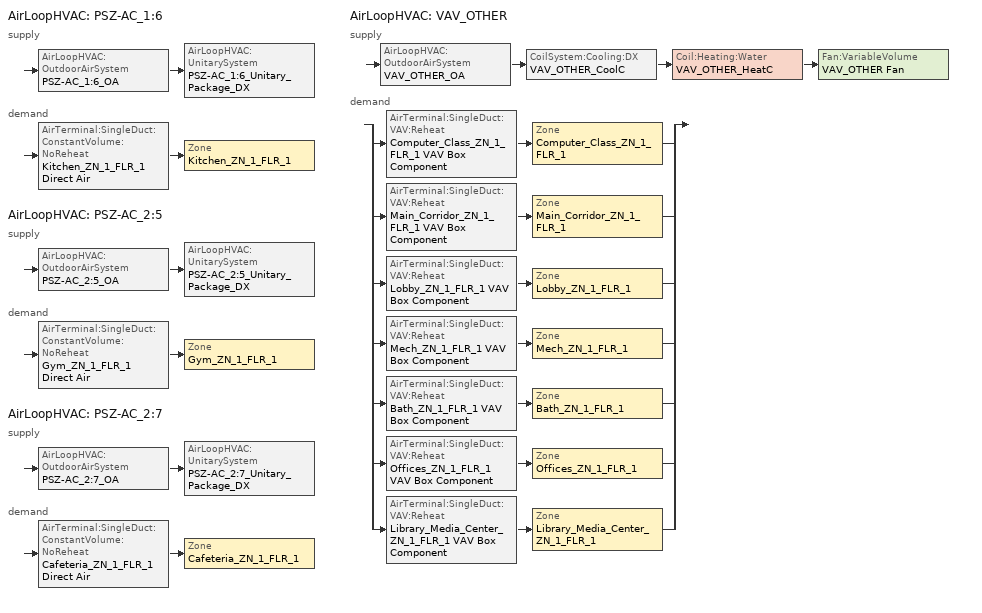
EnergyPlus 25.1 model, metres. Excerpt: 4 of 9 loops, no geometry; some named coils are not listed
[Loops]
AirLoopHVAC 'PSZ-AC_1:6'
 supply: AirLoopHVAC:OutdoorAirSystem 'PSZ-AC_1:6_OA' > AirLoopHVAC:UnitarySystem 'PSZ-AC_1:6_Unitary_Package_DX'
 demand: AirTerminal:SingleDuct:ConstantVolume:NoReheat 'Kitchen_ZN_1_FLR_1 Direct Air' > Zone 'Kitchen_ZN_1_FLR_1'
AirLoopHVAC 'PSZ-AC_2:5'
 supply: AirLoopHVAC:OutdoorAirSystem 'PSZ-AC_2:5_OA' > AirLoopHVAC:UnitarySystem 'PSZ-AC_2:5_Unitary_Package_DX'
 demand: AirTerminal:SingleDuct:ConstantVolume:NoReheat 'Gym_ZN_1_FLR_1 Direct Air' > Zone 'Gym_ZN_1_FLR_1'
AirLoopHVAC 'PSZ-AC_2:7'
 supply: AirLoopHVAC:OutdoorAirSystem 'PSZ-AC_2:7_OA' > AirLoopHVAC:UnitarySystem 'PSZ-AC_2:7_Unitary_Package_DX'
 demand: AirTerminal:SingleDuct:ConstantVolume:NoReheat 'Cafeteria_ZN_1_FLR_1 Direct Air' > Zone 'Cafeteria_ZN_1_FLR_1'
AirLoopHVAC 'VAV_OTHER'
 supply: AirLoopHVAC:OutdoorAirSystem 'VAV_OTHER_OA' > CoilSystem:Cooling:DX 'VAV_OTHER_CoolC' > Coil:Heating:Water 'VAV_OTHER_HeatC' > Fan:VariableVolume 'VAV_OTHER Fan'
 demand: split
  | AirTerminal:SingleDuct:VAV:Reheat 'Computer_Class_ZN_1_FLR_1 VAV Box Component' > Zone 'Computer_Class_ZN_1_FLR_1'
  | AirTerminal:SingleDuct:VAV:Reheat 'Main_Corridor_ZN_1_FLR_1 VAV Box Component' > Zone 'Main_Corridor_ZN_1_FLR_1'
  | AirTerminal:SingleDuct:VAV:Reheat 'Lobby_ZN_1_FLR_1 VAV Box Component' > Zone 'Lobby_ZN_1_FLR_1'
  | AirTerminal:SingleDuct:VAV:Reheat 'Mech_ZN_1_FLR_1 VAV Box Component' > Zone 'Mech_ZN_1_FLR_1'
  | AirTerminal:SingleDuct:VAV:Reheat 'Bath_ZN_1_FLR_1 VAV Box Component' > Zone 'Bath_ZN_1_FLR_1'
  | AirTerminal:SingleDuct:VAV:Reheat 'Offices_ZN_1_FLR_1 VAV Box Component' > Zone 'Offices_ZN_1_FLR_1'
  | AirTerminal:SingleDuct:VAV:Reheat 'Library_Media_Center_ZN_1_FLR_1 VAV Box Component' > Zone 'Library_Media_Center_ZN_1_FLR_1'
[AirLoopHVAC] Design supply air flow rate=Autosize
PSZ-AC_1:6; PSZ-AC_2:5; PSZ-AC_2:7; VAV_OTHER
[AirLoopHVAC:UnitarySystem] Availability schedule=ALWAYS_ON; Control type=Load; Cooling supply air flow rate=Autosize; Cooling supply air flow rate method=SupplyAirFlowRate; Dehumidification control type=None; Dx heating coil sizing ratio=1; Fan placement=BlowThrough; Heating supply air flow rate=Autosize; Heating supply air flow rate method=SupplyAirFlowRate; Latent load control=SensibleOnlyLoadControl; Maximum supply air temperature=Autosize; Minimum supply air temperature=2; No load supply air flow rate=Autosize; No load supply air flow rate control set to low speed=No; No load supply air flow rate method=SupplyAirFlowRate; Supply air fan operating mode schedule=HVACOperationSchd; Use doas dx cooling coil=No
Name | Controlling zone or thermostat location | Cooling coil | Design specification multispeed object | Heating coil | Supply fan
PSZ-AC_1:6_Unitary_Package_DX | Kitchen_ZN_1_FLR_1 | PSZ-AC_1:6_Unitary_Package_CoolCoil | PSZ-AC_1:6_Unitary_Package_DX_Perf | PSZ-AC_1:6_Unitary_Package_HeatCoil | PSZ-AC_1:6_addAQ_Unitary_Package_fan
PSZ-AC_2:5_Unitary_Package_DX | Gym_ZN_1_FLR_1 | PSZ-AC_2:5_Unitary_Package_CoolCoil | PSZ-AC_2:5_Unitary_Package_DX_Perf | PSZ-AC_2:5_Unitary_Package_HeatCoil | PSZ-AC_2:5_addAQ_Unitary_Package_fan
PSZ-AC_2:7_Unitary_Package_DX | Cafeteria_ZN_1_FLR_1 | PSZ-AC_2:7_Unitary_Package_CoolCoil | PSZ-AC_2:7_Unitary_Package_DX_Perf | PSZ-AC_2:7_Unitary_Package_HeatCoil | PSZ-AC_2:7_addAQ_Unitary_Package_fan
[AirTerminal:SingleDuct:ConstantVolume:NoReheat] Availability schedule=ALWAYS_ON; Maximum air flow rate=Autosize
Cafeteria_ZN_1_FLR_1 Direct Air; Gym_ZN_1_FLR_1 Direct Air; Kitchen_ZN_1_FLR_1 Direct Air
[AirTerminal:SingleDuct:VAV:Reheat] Availability schedule=ALWAYS_ON; Convergence tolerance=0.001; Damper heating action=ReverseWithLimits; Maximum air flow rate=Autosize; Maximum flow fraction during reheat=0.5; Maximum hot water or steam flow rate=Autosize; Maximum reheat air temperature=40; Minimum hot water or steam flow rate=0
Name | Constant minimum air flow fraction | Reheat coil | Zone minimum air flow input method | Minimum air flow fraction schedule
Bath_ZN_1_FLR_1 VAV Box Component | 0.01 | Bath_ZN_1_FLR_1 VAV Box Reheat Coil | Constant
Computer_Class_ZN_1_FLR_1 VAV Box Component | 1 | Computer_Class_ZN_1_FLR_1 VAV Box Reheat Coil | Constant
Library_Media_Center_ZN_1_FLR_1 VAV Box Component | 0.557 | Library_Media_Center_ZN_1_FLR_1 VAV Box Reheat Coil | Constant
Lobby_ZN_1_FLR_1 VAV Box Component | 0.267 | Lobby_ZN_1_FLR_1 VAV Box Reheat Coil | Constant
Main_Corridor_ZN_1_FLR_1 VAV Box Component | 0.347 | Main_Corridor_ZN_1_FLR_1 VAV Box Reheat Coil | Constant
Mech_ZN_1_FLR_1 VAV Box Component | 0.01 | Mech_ZN_1_FLR_1 VAV Box Reheat Coil | Constant
Offices_ZN_1_FLR_1 VAV Box Component |  | Offices_ZN_1_FLR_1 VAV Box Reheat Coil | Scheduled | Offices_ZN_1_FLR_1_MDP_Sch
[AvailabilityManager:NightCycle] Applicability schedule=Always_On; Control type=CycleOnAny; Cycling run time=1800; Cycling run time control type=FixedRunTime; Fan schedule=HVACOperationSchd; Thermostat tolerance=1
PSZ-AC_1:6 Availability Manager; PSZ-AC_2:5 Availability Manager; PSZ-AC_2:7 Availability Manager; VAV_OTHER Availability Manager; VAV_POD_1 Availability Manager; VAV_POD_2 Availability Manager; VAV_POD_3 Availability Manager
[Coil:Cooling:DX:MultiSpeed] 2017 speed 1 rated evaporator fan power per volume flow rate=0; 2017 speed 2 rated evaporator fan power per volume flow rate=0; 2023 speed 1 rated evaporator fan power per volume flow rate=934.4; 2023 speed 2 rated evaporator fan power per volume flow rate=934.4; Apply latent degradation to speeds greater than 1=No; Apply part load fraction to speeds greater than 1=No; Availability schedule=ALWAYS_ON; Basin heater setpoint temperature=2; Condenser type=AirCooled; Fuel type=Electricity; Maximum outdoor dry bulb temperature for crankcase heater operation=10; Number of speeds=2; Speed 1 energy input ratio function of flow fraction curve=PSZ-AC_Unitary_PackagecoolEIRFFF; Speed 1 energy input ratio function of temperature curve=PSZ-AC_Unitary_PackagecoolEIRFT; Speed 1 evaporative condenser effectiveness=0.9; Speed 1 part load fraction correlation curve=PSZ-AC_Unitary_PackagecoolPLR; Speed 1 rated waste heat fraction of power input=0.2; Speed 1 total cooling capacity function of flow fraction curve=PSZ-AC_Unitary_PackagecoolFFF; Speed 1 total cooling capacity function of temperature curve=PSZ-AC_Unitary_PackagecoolCapFT; Speed 2 energy input ratio function of flow fraction curve=PSZ-AC_Unitary_PackagecoolEIRFFF; Speed 2 energy input ratio function of temperature curve=PSZ-AC_Unitary_PackagecoolEIRFT; Speed 2 evaporative condenser effectiveness=0.9; Speed 2 part load fraction correlation curve=PSZ-AC_Unitary_PackagecoolPLR; Speed 2 rated waste heat fraction of power input=0.2; Speed 2 total cooling capacity function of flow fraction curve=PSZ-AC_Unitary_PackagecoolFFF; Speed 2 total cooling capacity function of temperature curve=PSZ-AC_Unitary_PackagecoolCapFT
Name | Speed 1 gross rated cooling cop | Speed 1 gross rated sensible heat ratio | Speed 1 gross rated total cooling capacity | Speed 1 rated air flow rate | Speed 2 gross rated cooling cop | Speed 2 gross rated sensible heat ratio | Speed 2 gross rated total cooling capacity | Speed 2 rated air flow rate
PSZ-AC_1:6_Unitary_Package_CoolCoil | 3.79883 | 0.75566 | 13114.9 | 0.932833 | 3.79883 | 0.75566 | 26229.79 | 1.39925
PSZ-AC_2:5_Unitary_Package_CoolCoil | 4.11713 | 0.74158 | 9209.365 | 0.626627 | 4.11713 | 0.74158 | 18418.73 | 0.93994
PSZ-AC_2:7_Unitary_Package_CoolCoil | 3.79883 | 0.69148 | 17384.63 | 0.99206 | 3.79883 | 0.69148 | 34769.26 | 1.48809
[Coil:Cooling:DX:TwoSpeed]
VAV_OTHER_CoolC DXCoil: Availability schedule=ALWAYS_ON; Energy input ratio function of flow fraction curve=VAV_OTHER_CoolCLennoxStandard10Ton_TGA120S2B_EIRFFF; Energy input ratio function of temperature curve=VAV_OTHER_CoolCLennoxStandard10Ton_TGA120S2B_EIRFT; High speed gross rated cooling cop=3.39929; High speed gross rated total cooling capacity=Autosize; High speed rated air flow rate=Autosize; High speed rated sensible heat ratio=Autosize; Low speed energy input ratio function of temperature curve=VAV_OTHER_CoolCLennoxStandard10Ton_TGA120S2B_EIRFT; Low speed gross rated cooling cop=3.39929; Low speed gross rated sensible heat ratio=Autosize; Low speed gross rated total cooling capacity=Autosize; Low speed rated air flow rate=Autosize; Low speed total cooling capacity function of temperature curve=VAV_OTHER_CoolCLennoxStandard10Ton_TGA120S2B_CapFT; Part load fraction correlation curve=VAV_OTHER_CoolCLennoxStandard10Ton_TGA120S2B_PLR; Total cooling capacity function of flow fraction curve=VAV_OTHER_CoolCLennoxStandard10Ton_TGA120S2B_CapFF; Total cooling capacity function of temperature curve=VAV_OTHER_CoolCLennoxStandard10Ton_TGA120S2B_CapFT
[Coil:Heating:Fuel] Availability schedule=ALWAYS_ON; Fuel type=NaturalGas; Nominal capacity=Autosize
Name | Burner efficiency
PSZ-AC_1:6_Unitary_Package_HeatCoil; PSZ-AC_2:5_Unitary_Package_HeatCoil | 0.81
PSZ-AC_2:7_Unitary_Package_HeatCoil | 0.8
[Coil:Heating:Water]
VAV_OTHER_HeatC: Availability schedule=ALWAYS_ON; Maximum water flow rate=Autosize; Performance input method=UFactorTimesAreaAndDesignWaterFlowRate; Rated capacity=Autosize; Rated inlet air temperature=12.8; Rated inlet water temperature=82.2; Rated outlet air temperature=40; Rated outlet water temperature=71.1; U factor times area value=Autosize
[CoilSystem:Cooling:DX]
VAV_OTHER_CoolC: Availability schedule=ALWAYS_ON; Cooling coil=VAV_OTHER_CoolC DXCoil
[Controller:MechanicalVentilation]
VAV_OTHER_DCV: Availability schedule=MinOA_MotorizedDamper_Sched; Demand controlled ventilation=Yes; System outdoor air method=Standard62.1VentilationRateProcedureWithLimit; Zone or zonelist name 1=Computer_Class_ZN_1_FLR_1; Design specification outdoor air object name 1=CM DSOA Computer_Class_ZN_1_FLR_1; Design specification zone air distribution object name 1=CM DSZAD Computer_Class_ZN_1_FLR_1; Zone or zonelist name 2=Main_Corridor_ZN_1_FLR_1; Design specification outdoor air object name 2=CM DSOA Main_Corridor_ZN_1_FLR_1; Design specification zone air distribution object name 2=CM DSZAD Main_Corridor_ZN_1_FLR_1; Zone or zonelist name 3=Lobby_ZN_1_FLR_1; Design specification outdoor air object name 3=CM DSOA Lobby_ZN_1_FLR_1; Design specification zone air distribution object name 3=CM DSZAD Lobby_ZN_1_FLR_1; Zone or zonelist name 4=Mech_ZN_1_FLR_1; Design specification outdoor air object name 4=CM DSOA Mech_ZN_1_FLR_1; Design specification zone air distribution object name 4=CM DSZAD Mech_ZN_1_FLR_1; Zone or zonelist name 5=Bath_ZN_1_FLR_1; Design specification outdoor air object name 5=CM DSOA Bath_ZN_1_FLR_1; Design specification zone air distribution object name 5=CM DSZAD Bath_ZN_1_FLR_1; Zone or zonelist name 6=Offices_ZN_1_FLR_1; Design specification outdoor air object name 6=CM DSOA Offices_ZN_1_FLR_1; Design specification zone air distribution object name 6=CM DSZAD Offices_ZN_1_FLR_1; Zone or zonelist name 7=Library_Media_Center_ZN_1_FLR_1; Design specification outdoor air object name 7=CM DSOA Library_Media_Center_ZN_1_FLR_1; Design specification zone air distribution object name 7=CM DSZAD Library_Media_Center_ZN_1_FLR_1
[Controller:OutdoorAir] Economizer control action type=ModulateFlow; Economizer control type=DifferentialDryBulb; Lockout type=LockoutWithHeating; Maximum outdoor air flow rate=Autosize; Minimum limit type=FixedMinimum
Name | Minimum outdoor air flow rate | Minimum outdoor air schedule | Maximum fraction of outdoor air schedule | Mechanical ventilation controller
PSZ-AC_1:6_OA_Controller | Autosize | Kitchen_Exhaust_SCH
PSZ-AC_2:5_OA_Controller; PSZ-AC_2:7_OA_Controller | Autosize | MinOA_MotorizedDamper_Sched
VAV_OTHER_OA_Controller | 0 | MinOA_MotorizedDamper_Sched | VAV_OTHER Max OA Fraction | VAV_OTHER_DCV
[Controller:WaterCoil]
VAV_OTHER_HeatC_Controller: Action=Normal; Actuator variable=Flow; Control variable=Temperature; Controller convergence tolerance=0.0001; Maximum actuated flow=Autosize; Minimum actuated flow=0
[DesignSpecification:OutdoorAir]
Name | Outdoor air flow per person | Outdoor air method | Outdoor air flow per zone floor area | Outdoor air flow per zone
CM DSOA Bath_ZN_1_FLR_1 | 1e-08 | Sum
CM DSOA Computer_Class_ZN_1_FLR_1 | 1e-08 | Sum | 0.00187948
CM DSOA Library_Media_Center_ZN_1_FLR_1 | 1e-08 | Sum | 0.000863546
CM DSOA Lobby_ZN_1_FLR_1; CM DSOA Main_Corridor_ZN_1_FLR_1 | 1e-08 | Sum | 0.000304781
CM DSOA Mech_ZN_1_FLR_1 | 1e-08 | Sum | 0
CM DSOA Offices_ZN_1_FLR_1 | 1e-08 | Sum | 0.000431773
SZ DSOA Bath_ZN_1_FLR_1 |  | Flow/Zone
SZ DSOA Cafeteria_ZN_1_FLR_1 |  | Flow/Area | 0.0047241
SZ DSOA Computer_Class_ZN_1_FLR_1 |  | Flow/Area | 0.00187948
SZ DSOA Gym_ZN_1_FLR_1 |  | Flow/Area | 0.00152399
SZ DSOA Kitchen_ZN_1_FLR_1 |  | Maximum | 0.00117818 | 0.197746
SZ DSOA Library_Media_Center_ZN_1_FLR_1 |  | Flow/Area | 0.000863546
SZ DSOA Lobby_ZN_1_FLR_1; SZ DSOA Main_Corridor_ZN_1_FLR_1 |  | Flow/Area | 0.000304781
SZ DSOA Mech_ZN_1_FLR_1 |  | Flow/Area | 0
SZ DSOA Offices_ZN_1_FLR_1 |  | Flow/Area | 0.000431773
[DesignSpecification:ZoneAirDistribution] Zone air distribution effectiveness in cooling mode=1; Zone air distribution effectiveness in heating mode=1
Name | Minimum zone ventilation efficiency
CM DSZAD Bath_ZN_1_FLR_1; CM DSZAD Computer_Class_ZN_1_FLR_1; CM DSZAD Library_Media_Center_ZN_1_FLR_1; CM DSZAD Lobby_ZN_1_FLR_1; CM DSZAD Main_Corridor_ZN_1_FLR_1; CM DSZAD Mech_ZN_1_FLR_1; CM DSZAD Offices_ZN_1_FLR_1
VAV_Zone_AirDistribution | 0.6
[ElectricLoadCenter:Transformer]
Transformer 1: Availability schedule=Always_On; Conductor material=Aluminum; Consider transformer loss for utility cost=Yes; Fraction of eddy current losses=0.1; Full load temperature rise=150; Meter name 1=Wired_LTG_Electricity; Meter name 2=InteriorEquipment:Electricity; Nameplate efficiency=0.987; Per unit load for nameplate efficiency=0.35; Performance input method=NominalEfficiency; Phase=3; Rated capacity=112500; Reference temperature for nameplate efficiency=75; Transformer usage=PowerInFromGrid
[EnergyManagementSystem:Actuator]
Name | Actuated component control type | Actuated component type | Actuated component unique
Bath_ZN_1_FLR_1_LAr | Electricity Rate | Lights | Bath_ZN_1_FLR_1_lights
BoilerCurve | Curve Result | Curve | HEATSYS1 BOILER EFFICIENCY CURVE
CLGSETP_SCH_Actuator | Schedule Value | Schedule:Compact | CLGSETP_SCH_Yes_Optimum
CLGSETP_SCH_w_SB_Actuator | Schedule Value | Schedule:Compact | CLGSETP_SCH_Yes_Optimum_w_SB
Cafeteria_ZN_1_FLR_1_LAr | Electricity Rate | Lights | Cafeteria_ZN_1_FLR_1_lights
Gym_ZN_1_FLR_1_LAr | Electricity Rate | Lights | Gym_ZN_1_FLR_1_lights
HTGSETP_SCH_Actuator | Schedule Value | Schedule:Compact | HTGSETP_SCH_Yes_Optimum
HTGSETP_SCH_w_SB_Actuator | Schedule Value | Schedule:Compact | HTGSETP_SCH_Yes_Optimum_w_SB
Kitchen_ZN_1_FLR_1_LAr | Electricity Rate | Lights | Kitchen_ZN_1_FLR_1_lights
LMC_ZN_1_FLR_1_LAr | Electricity Rate | Lights | Library_Media_Center_ZN_1_FLR_1_lights
Lobby_ZN_1_FLR_1_LAr | Electricity Rate | Lights | Lobby_ZN_1_FLR_1_lights
Main_Corridor_ZN_1_FLR_1_LAr | Electricity Rate | Lights | Main_Corridor_ZN_1_FLR_1_lights
Mech_ZN_1_FLR_1_LAr | Electricity Rate | Lights | Mech_ZN_1_FLR_1_lights
Offices_ZN_1_FLR_1_LAr | Electricity Rate | Lights | Offices_ZN_1_FLR_1_lights
cCL1_Pod_1_ZN_1_FLR_1_LAr | Electricity Rate | Lights | Corner_Class_1_Pod_1_ZN_1_FLR_1_lights
cCL1_Pod_2_ZN_1_FLR_1_LAr | Electricity Rate | Lights | Corner_Class_1_Pod_2_ZN_1_FLR_1_lights
cCL1_Pod_3_ZN_1_FLR_1_LAr | Electricity Rate | Lights | Corner_Class_1_Pod_3_ZN_1_FLR_1_lights
cCL2_Pod_1_ZN_1_FLR_1_LAr | Electricity Rate | Lights | Corner_Class_2_Pod_1_ZN_1_FLR_1_lights
cCL2_Pod_2_ZN_1_FLR_1_LAr | Electricity Rate | Lights | Corner_Class_2_Pod_2_ZN_1_FLR_1_lights
cCL2_Pod_3_ZN_1_FLR_1_LAr | Electricity Rate | Lights | Corner_Class_2_Pod_3_ZN_1_FLR_1_lights
cPCLZN_1_FLR_1_LAr | Electricity Rate | Lights | Computer_Class_ZN_1_FLR_1_lights
cPOD1_ZN_1_FLR_1_LAr | Electricity Rate | Lights | Corridor_Pod_1_ZN_1_FLR_1_lights
cPOD2_ZN_1_FLR_1_LAr | Electricity Rate | Lights | Corridor_Pod_2_ZN_1_FLR_1_lights
cPOD3_ZN_1_FLR_1_LAr | Electricity Rate | Lights | Corridor_Pod_3_ZN_1_FLR_1_lights
mCl1_Pod_1_ZN_1_FLR_1_LAr | Electricity Rate | Lights | Mult_Class_1_Pod_1_ZN_1_FLR_1_lights
mCl1_Pod_2_ZN_1_FLR_1_LAr | Electricity Rate | Lights | Mult_Class_1_Pod_2_ZN_1_FLR_1_lights
mCl1_Pod_3_ZN_1_FLR_1_LAr | Electricity Rate | Lights | Mult_Class_1_Pod_3_ZN_1_FLR_1_lights
mCl2_Pod_1_ZN_1_FLR_1_LAr | Electricity Rate | Lights | Mult_Class_2_Pod_1_ZN_1_FLR_1_lights
mCl2_Pod_2_ZN_1_FLR_1_LAr | Electricity Rate | Lights | Mult_Class_2_Pod_2_ZN_1_FLR_1_lights
mCl2_Pod_3_ZN_1_FLR_1_LAr | Electricity Rate | Lights | Mult_Class_2_Pod_3_ZN_1_FLR_1_lights
[EnergyManagementSystem:GlobalVariable]
EnergyManagementSystem:GlobalVariable 1: Wired_LTG
EnergyManagementSystem:GlobalVariable 2: BoilerType; CapRated; EtRated; PLRx; Ecx; SkinLossRate
[EnergyManagementSystem:InternalVariable] Internal data type=Zone Floor Area
Name | Internal data index key
Bath_ZN_1_FLR_1_Area | Bath_ZN_1_FLR_1
Cafeteria_ZN_1_FLR_1_Area | Cafeteria_ZN_1_FLR_1
Gym_ZN_1_FLR_1_Area | Gym_ZN_1_FLR_1
Kitchen_ZN_1_FLR_1_Area | Kitchen_ZN_1_FLR_1
LMC_ZN_1_FLR_1_Area | Library_Media_Center_ZN_1_FLR_1
Lobby_ZN_1_FLR_1_Area | Lobby_ZN_1_FLR_1
Main_Corridor_ZN_1_FLR_1_Area | Main_Corridor_ZN_1_FLR_1
Mech_ZN_1_FLR_1_Area | Mech_ZN_1_FLR_1
Offices_ZN_1_FLR_1_Area | Offices_ZN_1_FLR_1
cPCLZN_1_FLR_1_Area | Computer_Class_ZN_1_FLR_1
[EnergyManagementSystem:OutputVariable]
Wired_LTG: Ems variable=Wired_LTG; Type of data in variable=Summed; Update frequency=ZoneTimestep
[EnergyManagementSystem:Sensor]
Name | Output variable or output meter index key | Output variable or output meter
Bath_ZN_1_FLR_1_LSr | Bath_ZN_1_FLR_1 | Zone Lights Electricity Rate
Cafeteria_ZN_1_FLR_1_LSr | Cafeteria_ZN_1_FLR_1 | Zone Lights Electricity Rate
Cafeteria_ZN_1_FLR_1_OSr | Cafeteria_ZN_1_FLR_1 | People Occupant Count
Gym_ZN_1_FLR_1_LSr | Gym_ZN_1_FLR_1 | Zone Lights Electricity Rate
Gym_ZN_1_FLR_1_OSr | Gym_ZN_1_FLR_1 | People Occupant Count
Kitchen_ZN_1_FLR_1_LSr | Kitchen_ZN_1_FLR_1 | Zone Lights Electricity Rate
Kitchen_ZN_1_FLR_1_OSr | Kitchen_ZN_1_FLR_1 | People Occupant Count
LMC_ZN_1_FLR_1_LSr | Library_Media_Center_ZN_1_FLR_1 | Zone Lights Electricity Rate
LMC_ZN_1_FLR_1_OSr | Library_Media_Center_ZN_1_FLR_1 | People Occupant Count
Lobby_ZN_1_FLR_1_LSr | Lobby_ZN_1_FLR_1 | Zone Lights Electricity Rate
Main_Corridor_ZN_1_FLR_1_LSr | Main_Corridor_ZN_1_FLR_1 | Zone Lights Electricity Rate
Mech_ZN_1_FLR_1_LSr | Mech_ZN_1_FLR_1 | Zone Lights Electricity Rate
Offices_ZN_1_FLR_1_LSr | Offices_ZN_1_FLR_1 | Zone Lights Electricity Rate
Offices_ZN_1_FLR_1_OSr | Offices_ZN_1_FLR_1 | People Occupant Count
VAV_OTHER_OA | VAV_OTHER | Air System Outdoor Air Mass Flow Rate
VAV_OTHER_OA_VRP | VAV_OTHER | Air System Outdoor Air Mechanical Ventilation Requested Mass Flow Rate
VAV_OTHER_SUPPLY_FLOW | VAV_OTHER_OA-VAV_OTHER_CoolCNode | System Node Standard Density Volume Flow Rate
cPCLZN_1_FLR_1_LSr | Computer_Class_ZN_1_FLR_1 | Zone Lights Electricity Rate
cPCLZN_1_FLR_1_OSr | Computer_Class_ZN_1_FLR_1 | People Occupant Count
[Fan:SystemModel] Availability schedule=HVACOperationSchd; Design electric power consumption=Autosize; Design maximum air flow rate=Autosize; Design power sizing method=TotalEfficiencyAndPressure; Design pressure rise=622.5; Electric power minimum flow rate fraction=1; End use subcategory=General; Motor in air stream fraction=1; Night ventilation mode pressure rise=622.5; Speed control method=Discrete
Name | Fan total efficiency | Motor efficiency | Number of speeds | Speed electric power fraction 1 | Speed flow fraction 1 | Speed electric power fraction 2 | Speed flow fraction 2
PSZ-AC_1:6_addAQ_Unitary_Package_fan | 0.56225 | 0.865 | 2 | 0.4 | 0.66 | 1 | 1
PSZ-AC_2:5_addAQ_Unitary_Package_fan | 0.56225 | 0.865 | 1 | 1 | 1
PSZ-AC_2:7_addAQ_Unitary_Package_fan | 0.58175 | 0.895 | 2 | 0.4 | 0.66 | 1 | 1
[Fan:VariableVolume]
VAV_OTHER Fan: Availability schedule=HVACOperationSchd; End use subcategory=General; Fan power coefficient 1=0.0408; Fan power coefficient 2=0.088; Fan power coefficient 3=-0.0729; Fan power coefficient 4=0.9437; Fan power coefficient 5=0; Fan power minimum flow fraction=0.25; Fan power minimum flow rate input method=Fraction; Fan total efficiency=0.6006; Maximum flow rate=Autosize; Motor efficiency=0.924; Motor in airstream fraction=1; Pressure rise=1389.42
[Fan:ZoneExhaust] End use subcategory=General
Name | Availability schedule | Balanced exhaust fraction schedule | Fan total efficiency | Maximum flow rate | Pressure rise
Bath_ZN_1_FLR_1 Exhaust Fan | Hours_of_operation | Bath_ZN_1_FLR_1 Exhaust Fan Balanced Exhaust Fraction Schedule | 0.385 | 0.283168 | 125
Cafeteria_ZN_1_FLR_1 Dummy Exhaust Fan | Kitchen_Exhaust_SCH |  | 1 | 1.38186 | 0
Gym_ZN_1_FLR_1 Dummy Exhaust Fan | Kitchen_Exhaust_SCH |  | 1 | 0.544065 | 0
Kitchen_ZN_1_FLR_1 Exhaust Fan | Kitchen_Exhaust_SCH | Kitchen Exhaust Fan Balanced Exhaust Fraction Schedule | 0.385 | 2.12376 | 125
Library_Media_Center_ZN_1_FLR_1 Dummy Exhaust Fan | Hours_of_operation |  | 1 | 0.283168 | 0
[Refrigeration:Case] Zone=Kitchen_ZN_1_FLR_1; Anti sweat heater control type=None; Availability schedule=ALWAYS_ON; Case anti sweat heater power per unit length=0; Case height=0; Case length=3.66; Case lighting schedule=walkin_occ_lght_sch; Defrost energy correction curve type=None; Fraction of lighting energy to case=1; Humidity at zero anti sweat heater energy=0; Latent case credit curve type=CaseTemperatureMethod; Minimum anti sweat heater power per unit length=0; Rated ambient relative humidity=55; Rated ambient temperature=23.88; Rated total cooling capacity per unit length=734; Standard case lighting power per unit length=33
Name | Case credit fraction schedule | Case defrost drip down schedule | Case defrost power per unit length | Case defrost schedule | Case defrost type | Case operating temperature | Fraction of anti sweat heater energy to case | Latent case credit curve | Operating case fan power per unit length | Rated latent heat ratio | Rated runtime fraction | Refrigerated case restocking schedule | Standard case fan power per unit length | Under case hvac return air fraction
Kitchen_ZN_1_FLR_1_Case:1_WALKINFREEZER | Kitchen_ZN_1_FLR_1_Case:1_WALKINFREEZER_CaseCreditReduxSched | Kitchen_ZN_1_FLR_1_Case:1_WALKINFREEZER_CaseDripDown2aDaySched | 547 | Kitchen_ZN_1_FLR_1_Case:1_WALKINFREEZER_CaseDefrost2aDaySched | Electric | -23 | 0 | Kitchen_ZN_1_FLR_1_Case:1_WALKINFREEZERSingleShelfHorizontal_LatentEnergyMult | 19.5143 | 0.1 | 0.4 | Kitchen_ZN_1_FLR_1_Case:1_WALKINFREEZER_WalkInStockingSched | 19.5143 | 0
Kitchen_ZN_1_FLR_1_Case:2_SELFCONTAINEDDISPLAYCASE |  |  | 0 |  | None | 2 | 0.2 | Kitchen_ZN_1_FLR_1_Case:2_SELFCONTAINEDDISPLAYCASEMultiShelfVertical_LatentEnergyMult | 15.7143 | 0.08 | 0.85 | Kitchen_ZN_1_FLR_1_Case:2_SELFCONTAINEDDISPLAYCASE_CaseStockingSched | 15.7143 | 0.05
[Refrigeration:CaseAndWalkInList]
Name | Case or walkin name 1
RACK1CaseList | Kitchen_ZN_1_FLR_1_Case:1_WALKINFREEZER
RACK2CaseList | Kitchen_ZN_1_FLR_1_Case:2_SELFCONTAINEDDISPLAYCASE
[SetpointManager:MixedAir] Control variable=Temperature
Name | Setpoint node or nodelist
PSZ-AC_1:6_OAMixed Air Temp Manager | PSZ-AC_1:6_OA-PSZ-AC_1:6_Unitary_PackageNode
PSZ-AC_2:5_OAMixed Air Temp Manager | PSZ-AC_2:5_OA-PSZ-AC_2:5_Unitary_PackageNode
PSZ-AC_2:7_OAMixed Air Temp Manager | PSZ-AC_2:7_OA-PSZ-AC_2:7_Unitary_PackageNode
VAV_OTHER_CoolC SAT Manager | VAV_OTHER_CoolC-VAV_OTHER_HeatCNode
VAV_OTHER_HeatC SAT Manager | VAV_OTHER_HeatC-VAV_OTHER FanNode
VAV_OTHER_OAMixed Air Temp Manager | VAV_OTHER_OA-VAV_OTHER_CoolCNode
[SetpointManager:OutdoorAirReset]
VAV_Other SAT setpoint: Control variable=Temperature; Outdoor high temperature=21.1; Outdoor low temperature=10; Setpoint at outdoor high temperature=12.8; Setpoint at outdoor low temperature=15.6; Setpoint node or nodelist=VAV_Other Supply Equipment Outlet Node
[SetpointManager:SingleZone:Cooling] Control variable=Temperature; Maximum supply air temperature=99; Minimum supply air temperature=10
Name | Control zone | Setpoint node or nodelist
SupAirTemp MngrCafeteria_ZN_1_FLR_1 - Clg | Cafeteria_ZN_1_FLR_1 | PSZ-AC_2:7 Supply Equipment Outlet Node
SupAirTemp MngrGym_ZN_1_FLR_1 - Clg | Gym_ZN_1_FLR_1 | PSZ-AC_2:5 Supply Equipment Outlet Node
SupAirTemp MngrKitchen_ZN_1_FLR_1 - Clg | Kitchen_ZN_1_FLR_1 | PSZ-AC_1:6 Supply Equipment Outlet Node
[SetpointManager:SingleZone:Heating] Control variable=Temperature; Maximum supply air temperature=50; Minimum supply air temperature=10
Name | Control zone | Setpoint node or nodelist
SupAirTemp MngrCafeteria_ZN_1_FLR_1 - Htg | Cafeteria_ZN_1_FLR_1 | PSZ-AC_2:7_Unitary_PackageCoolCoil air inlet
SupAirTemp MngrGym_ZN_1_FLR_1 - Htg | Gym_ZN_1_FLR_1 | PSZ-AC_2:5_Unitary_PackageCoolCoil air inlet
SupAirTemp MngrKitchen_ZN_1_FLR_1 - Htg | Kitchen_ZN_1_FLR_1 | PSZ-AC_1:6_Unitary_PackageCoolCoil air inlet
[Sizing:System] 100 outdoor air in cooling=No; 100 outdoor air in heating=No; Central cooling design supply air humidity ratio=0.007; Central cooling design supply air temperature=12.8; Central heating design supply air humidity ratio=0.008; Cooling supply air flow rate=0; Cooling supply air flow rate method=DesignDay; Heating supply air flow rate=0; Heating supply air flow rate method=DesignDay; Precool design humidity ratio=0.008; Precool design temperature=12.8; Preheat design humidity ratio=0.008; Preheat design temperature=7; System outdoor air method=ZoneSum; Type of load to size on=Sensible; Type of zone sum to use=Coincident
Name | Central heating design supply air temperature | Central heating maximum system air flow ratio | Design outdoor air flow rate | Central cooling capacity control method | Cooling design capacity | Cooling design capacity method | Heating design capacity | Heating design capacity method | Zone maximum outdoor air fraction
VAV_OTHER | 12.8 | 0.3 | 1.4106
PSZ-AC_2:5; PSZ-AC_1:6; PSZ-AC_2:7 | 40 | 1 | Autosize | OnOff | Autosize | CoolingDesignCapacity | Autosize | HeatingDesignCapacity | 1
[Sizing:Zone] Account for dedicated outdoor air system=No; Cooling design air flow rate=0; Cooling minimum air flow fraction=0; Dedicated outdoor air high setpoint temperature for design=Autosize; Dedicated outdoor air low setpoint temperature for design=Autosize; Dedicated outdoor air system control strategy=NeutralSupplyAir; Heating design air flow method=DesignDay; Heating design air flow rate=0; Zone cooling design supply air humidity ratio=0.007; Zone cooling design supply air temperature=12.8; Zone cooling design supply air temperature input method=SupplyAirTemperature; Zone heating design supply air humidity ratio=0.008; Zone heating design supply air temperature=40; Zone heating design supply air temperature input method=SupplyAirTemperature
Name | Cooling design air flow method | Cooling minimum air flow | Design specification outdoor air object | Design specification zone air distribution object
Computer_Class_ZN_1_FLR_1 | DesignDay | 0 | SZ DSOA Computer_Class_ZN_1_FLR_1 | VAV_Zone_AirDistribution
Main_Corridor_ZN_1_FLR_1 | DesignDay | 0 | SZ DSOA Main_Corridor_ZN_1_FLR_1 | VAV_Zone_AirDistribution
Lobby_ZN_1_FLR_1 | DesignDay | 0 | SZ DSOA Lobby_ZN_1_FLR_1 | VAV_Zone_AirDistribution
Mech_ZN_1_FLR_1 | DesignDay | 0 | SZ DSOA Mech_ZN_1_FLR_1 | VAV_Zone_AirDistribution
Bath_ZN_1_FLR_1 | DesignDayWithLimit | 0 | SZ DSOA Bath_ZN_1_FLR_1 | VAV_Zone_AirDistribution
Offices_ZN_1_FLR_1 | DesignDay | 0 | SZ DSOA Offices_ZN_1_FLR_1 | VAV_Zone_AirDistribution
Gym_ZN_1_FLR_1 | DesignDay | 0 | SZ DSOA Gym_ZN_1_FLR_1
Kitchen_ZN_1_FLR_1 | DesignDayWithLimit | 0.197746 | SZ DSOA Kitchen_ZN_1_FLR_1
Cafeteria_ZN_1_FLR_1 | DesignDay | 0 | SZ DSOA Cafeteria_ZN_1_FLR_1
Library_Media_Center_ZN_1_FLR_1 | DesignDay | 0 | SZ DSOA Library_Media_Center_ZN_1_FLR_1 | VAV_Zone_AirDistribution
[ThermostatSetpoint:DualSetpoint]
Name | Cooling setpoint temperature schedule | Heating setpoint temperature schedule
Bath_ZN_1_FLR_1 DualSPSched; Mech_ZN_1_FLR_1 DualSPSched | CLGSETP_SCH_setup | HTGSETP_SCH_Setback
Cafeteria_ZN_1_FLR_1 DualSPSched; Gym_ZN_1_FLR_1 DualSPSched; Kitchen_ZN_1_FLR_1 DualSPSched | CLGSETP_SCH_NO_OPTIMUM | HTGSETP_SCH_NO_OPTIMUM
Computer_Class_ZN_1_FLR_1 DualSPSched; Library_Media_Center_ZN_1_FLR_1 DualSPSched; Lobby_ZN_1_FLR_1 DualSPSched; Main_Corridor_ZN_1_FLR_1 DualSPSched | CLGSETP_SCH_YES_OPTIMUM | HTGSETP_SCH_YES_OPTIMUM
Offices_ZN_1_FLR_1 DualSPSched | CLGSETP_SCH_YES_OPTIMUM_w_SB | HTGSETP_SCH_YES_OPTIMUM_w_SB
[UnitarySystemPerformance:Multispeed] Heating speed supply air flow ratio 1=1; Cooling speed supply air flow ratio 2=1; Heating speed supply air flow ratio 2=1; Number of speeds for cooling=2; Number of speeds for heating=2; Single mode operation=No
Name | Cooling speed supply air flow ratio 1 | No load supply air flow rate ratio
PSZ-AC_1:6_Unitary_Package_DX_Perf; PSZ-AC_2:7_Unitary_Package_DX_Perf | 0.66 | 0.66
PSZ-AC_2:5_Unitary_Package_DX_Perf | 1 | 1
[WaterHeater:Mixed]
SHW Booster Water Heater: Ambient temperature indicator=Zone; Ambient temperature zone=KITCHEN_ZN_1_FLR_1; Cold water supply temperature schedule=Booster Water Inlet Temp Schedule; Deadband temperature difference=2; Heater control type=Cycle; Heater fuel type=Electricity; Heater maximum capacity=6000; Heater minimum capacity=0; Heater thermal efficiency=1; Maximum temperature limit=82.2222; Off cycle loss coefficient to ambient temperature=1.05316; Off cycle parasitic fuel type=Electricity; Off cycle parasitic heat fraction to tank=0; On cycle loss coefficient to ambient temperature=1.05316; Peak use flow rate=6.30902e-05; Setpoint temperature schedule=Booster Water Setpoint Temp Schedule; Tank volume=0.0227125; Use flow rate fraction schedule=BLDG_SWH_SCH
[ZoneControl:Thermostat] Control type schedule=Dual Zone Control Type Sched
Name | Zone or zonelist | Control 1
Bath_ZN_1_FLR_1 Thermostat | Bath_ZN_1_FLR_1 | Bath_ZN_1_FLR_1 DualSPSched
Cafeteria_ZN_1_FLR_1 Thermostat | Cafeteria_ZN_1_FLR_1 | Cafeteria_ZN_1_FLR_1 DualSPSched
Computer_Class_ZN_1_FLR_1 Thermostat | Computer_Class_ZN_1_FLR_1 | Computer_Class_ZN_1_FLR_1 DualSPSched
Gym_ZN_1_FLR_1 Thermostat | Gym_ZN_1_FLR_1 | Gym_ZN_1_FLR_1 DualSPSched
Kitchen_ZN_1_FLR_1 Thermostat | Kitchen_ZN_1_FLR_1 | Kitchen_ZN_1_FLR_1 DualSPSched
Library_Media_Center_ZN_1_FLR_1 Thermostat | Library_Media_Center_ZN_1_FLR_1 | Library_Media_Center_ZN_1_FLR_1 DualSPSched
Lobby_ZN_1_FLR_1 Thermostat | Lobby_ZN_1_FLR_1 | Lobby_ZN_1_FLR_1 DualSPSched
Main_Corridor_ZN_1_FLR_1 Thermostat | Main_Corridor_ZN_1_FLR_1 | Main_Corridor_ZN_1_FLR_1 DualSPSched
Mech_ZN_1_FLR_1 Thermostat | Mech_ZN_1_FLR_1 | Mech_ZN_1_FLR_1 DualSPSched
Offices_ZN_1_FLR_1 Thermostat | Offices_ZN_1_FLR_1 | Offices_ZN_1_FLR_1 DualSPSched
[Zone equipment]
Bath_ZN_1_FLR_1: Bath_ZN_1_FLR_1 Exhaust Fan, Bath_ZN_1_FLR_1 VAV Box Component
Cafeteria_ZN_1_FLR_1: Cafeteria_ZN_1_FLR_1 Dummy Exhaust Fan, Cafeteria_ZN_1_FLR_1 Direct Air
Computer_Class_ZN_1_FLR_1: Computer_Class_ZN_1_FLR_1 VAV Box Component
Gym_ZN_1_FLR_1: Gym_ZN_1_FLR_1 Dummy Exhaust Fan, Gym_ZN_1_FLR_1 Direct Air
Kitchen_ZN_1_FLR_1: Kitchen_ZN_1_FLR_1 Exhaust Fan, Kitchen_ZN_1_FLR_1 Direct Air
Library_Media_Center_ZN_1_FLR_1: Library_Media_Center_ZN_1_FLR_1 Dummy Exhaust Fan, Library_Media_Center_ZN_1_FLR_1 VAV Box Component
Lobby_ZN_1_FLR_1: Lobby_ZN_1_FLR_1 VAV Box Component
Main_Corridor_ZN_1_FLR_1: Main_Corridor_ZN_1_FLR_1 VAV Box Component
Mech_ZN_1_FLR_1: Mech_ZN_1_FLR_1 VAV Box Component
Offices_ZN_1_FLR_1: Offices_ZN_1_FLR_1 VAV Box Component
[Curve:Biquadratic]
Name | Maximum value of x | Maximum value of y | Minimum value of x | Minimum value of y | Coefficient1 constant | Coefficient2 x | Coefficient3 x 2 | Coefficient4 y | Coefficient5 y 2 | Coefficient6 x y
PSZ-AC_Unitary_PackagecoolCapFT | 23.88889 | 46.11111 | 12.77778 | 21.11111 | 0.766956 | 0.0107756 | -4.14703e-05 | 0.00134961 | -0.000261144 | 0.000457488
PSZ-AC_Unitary_PackagecoolEIRFT | 23.88889 | 46.11111 | 12.77778 | 21.11111 | 0.297145 | 0.0430933 | -0.000748766 | 0.00597727 | 0.000482112 | -0.000956448
VAV_OTHER_CoolCLennoxStandard10Ton_TGA120S2B_CapFT | 22 | 46 | 17 | 29 | 0.42415 | 0.04426 | -0.00042 | 0.00333 | -8e-05 | -0.00021
VAV_OTHER_CoolCLennoxStandard10Ton_TGA120S2B_EIRFT | 22 | 46 | 17 | 29 | 1.23649 | -0.02431 | 0.00057 | -0.01434 | 0.00063 | -0.00038
[Curve:Cubic] Maximum value of x=20; Minimum value of x=-35
Name | Coefficient1 constant | Coefficient2 x | Coefficient3 x 2 | Coefficient4 x 3
Kitchen_ZN_1_FLR_1_Case:1_WALKINFREEZERSingleShelfHorizontal_LatentEnergyMult | 0.0236 | 0.0006 | 0 | 0
Kitchen_ZN_1_FLR_1_Case:2_SELFCONTAINEDDISPLAYCASEMultiShelfVertical_LatentEnergyMult | 0.0265263 | 0.00107803 | 6.02558e-05 | 1.23732e-06
[Curve:Quadratic]
Name | Maximum value of x | Minimum value of x | Coefficient1 constant | Coefficient2 x | Coefficient3 x 2
PSZ-AC_Unitary_PackagecoolEIRFFF | 1.5 | 0.5 | 1.156 | -0.1816 | 0.0256
PSZ-AC_Unitary_PackagecoolFFF | 1.5 | 0.5 | 0.8 | 0.2 | 0
PSZ-AC_Unitary_PackagecoolPLR | 1 | 0 | 0.75 | 0.25 | 0
VAV_OTHER_CoolCLennoxStandard10Ton_TGA120S2B_CapFF | 1.13877 | 0.75918 | 0.77136 | 0.34053 | -0.11088
VAV_OTHER_CoolCLennoxStandard10Ton_TGA120S2B_EIRFFF | 1.13877 | 0.75918 | 1.2055 | -0.32953 | 0.12308
VAV_OTHER_CoolCLennoxStandard10Ton_TGA120S2B_PLR | 1 | 0 | 0.771 | 0.229 | 0
[Schedule:Compact]
ALWAYS_ON: Through: 12/31, For: AllDays, Until: 24:00, 1
BLDG_SWH_SCH: Through: 6/15, For: SummerDesignDay, Until: 07:00, 0.05, Until: 08:00, 0.1, Until: 09:00, 0.34, Until: 10:00, 0.6, Until: 11:00, 0.63, Until: 12:00, 0.72, Until: 13:00, 0.79, Until: 14:00, 0.83, Until: 15:00, 0.61, Until: 16:00, 0.65, Until: 18:00, 0.1, Until: 19:00, 0.19, Until: 20:00, 0.25, Until: 22:00, 0.22, Until: 23:00, 0.12, Until: 24:00, 0.09, For: Weekdays, Until: 07:00, 0, Until: 08:00, 0, Until: 09:00, 0.34, Until: 10:00, 0.6, Until: 11:00, 0.63, Until: 12:00, 0.72, Until: 13:00, 0.79, Until: 14:00, 0.83, Until: 15:00, 0.61, Until: 16:00, 0.65, Until: 18:00, 0.1, Until: 19:00, 0.19, Until: 20:00, 0.25, Until: 22:00, 0, Until: 23:00, 0, Until: 24:00, 0, For: WinterDesignDay, Until: 09:00, 0.03, Until: 13:00, 0.05, Until: 24:00, 0.03, For: Saturday, Until: 09:00, 0, Until: 13:00, 0, Until: 24:00, 0, For: Sunday Holidays AllOtherDays, Until: 08:00, 0, Until: 14:00, 0, Until: 24:00, 0, Through: 9/15, For: SummerDesignDay, Until: 07:00, 0.05, Until: 18:00, 0.1, Until: 19:00, 0.19, Until: 20:00, 0.25, Until: 22:00, 0.22, Until: 23:00, 0.12, Until: 24:00, 0.09, For: Weekdays, Until: 08:00, 0, Until: 18:00, 0.1, Until: 19:00, 0.19, Until: 20:00, 0.25, Until: 22:00, 0, Until: 23:00, 0, Until: 24:00, 0, For: WinterDesignDay, Until: 09:00, 0.03, Until: 13:00, 0.05, Until: 24:00, 0.03, For: Saturday, Until: 09:00, 0, Until: 13:00, 0, Until: 24:00, 0, For: Sunday Holidays AllOtherDays, Until: 08:00, 0, Until: 14:00, 0, Until: 24:00, 0, Through: 12/31, For: SummerDesignDay, Until: 07:00, 0.05, Until: 08:00, 0.1, Until: 09:00, 0.34, Until: 10:00, 0.6, Until: 11:00, 0.63, Until: 12:00, 0.72, Until: 13:00, 0.79, Until: 14:00, 0.83, Until: 15:00, 0.61, Until: 16:00, 0.65, Until: 18:00, 0.1, Until: 19:00, 0.19, Until: 20:00, 0.25, Until: 22:00, 0.22, Until: 23:00, 0.12, Until: 24:00, 0.09, For: Weekdays, Until: 07:00, 0, Until: 08:00, 0, Until: 09:00, 0.34, Until: 10:00, 0.6, Until: 11:00, 0.63, Until: 12:00, 0.72, Until: 13:00, 0.79, Until: 14:00, 0.83, Until: 15:00, 0.61, Until: 16:00, 0.65, Until: 18:00, 0.1, Until: 19:00, 0.19, Until: 20:00, 0.25, Until: 22:00, 0, Until: 23:00, 0, Until: 24:00, 0, For: WinterDesignDay, Until: 09:00, 0.03, Until: 13:00, 0.05, Until: 24:00, 0.03, For: Saturday, Until: 09:00, 0, Until: 13:00, 0, Until: 24:00, 0, For: Sunday Holidays AllOtherDays, Until: 08:00, 0, Until: 14:00, 0, Until: 24:00, 0
Bath_ZN_1_FLR_1 Exhaust Fan Balanced Exhaust Fraction Schedule: Through: 12/31, For: Weekdays SummerDesignDay WinterDesignDay, Until: 07:00, 1, Until: 21:00, 1, Until: 24:00, 1, For: WeekEnds Holidays AllOtherDays, Until: 24:00, 1
Booster Water Inlet Temp Schedule: THROUGH: 12/31, FOR: AllDays, UNTIL: 24:00, 60
Booster Water Setpoint Temp Schedule: THROUGH: 12/31, FOR: AllDays, UNTIL: 24:00, 82.22
CLGSETP_SCH_NO_OPTIMUM: Through: 12/31, For: SummerDesignDay, Until: 24:00, 24, For: WinterDesignDay, Until: 24:00, 26.7, For: Weekdays, Until: 06:00, 26.7, Until: 07:00, 24, Until: 08:00, 24, Until: 21:00, 24, Until: 24:00, 26.7, For: WeekEnds Holidays AllOtherDays, Until: 24:00, 26.7
CLGSETP_SCH_Setup: Through: 12/31, For: SummerDesignDay, Until: 24:00, 24, For: WinterDesignDay, Until: 24:00, 26.7, For: Weekdays, Until: 24:00, 26.7, For: WeekEnds Holidays AllOtherDays, Until: 09:00, 26.7, Until: 19:00, 26.7, Until: 24:00, 26.7
CLGSETP_SCH_YES_OPTIMUM: Through: 12/31, For: SummerDesignDay, Until: 24:00, 24, For: WinterDesignDay, Until: 24:00, 26.7, For: Weekdays, Until: 06:00, 26.7, Until: 07:00, 25.6, Until: 08:00, 25, Until: 21:00, 24, Until: 24:00, 26.7, For: WeekEnds Holidays AllOtherDays, Until: 24:00, 26.7
CLGSETP_SCH_Yes_Optimum_w_SB: Through: 6/30, For: Weekdays, Until: 01:00, 26.7, Until: 02:00, 26.7, Until: 03:00, 26.7, Until: 04:00, 26.7, Until: 05:00, 26.7, Until: 06:00, 26.7, Until: 07:00, 25.6, Until: 08:00, 25, Until: 09:00, 24, Until: 10:00, 24, Until: 11:00, 24, Until: 12:00, 24, Until: 13:00, 24.5556, Until: 14:00, 24, Until: 15:00, 24.5556, Until: 16:00, 24, Until: 17:00, 24, Until: 18:00, 24, Until: 19:00, 24, Until: 20:00, 24, Until: 21:00, 24, Until: 22:00, 26.7, Until: 23:00, 26.7, Until: 24:00, 26.7, For: SummerDesignDay, Until: 24:00, 24, For: WinterDesignDay, Until: 24:00, 26.7, For: WeekEnds Holidays AllOtherDays, Until: 24:00, 26.7, Through: 9/1, For: Weekdays, Until: 01:00, 26.7, Until: 02:00, 26.7, Until: 03:00, 26.7, Until: 04:00, 26.7, Until: 05:00, 26.7, Until: 06:00, 26.7, Until: 07:00, 25.6, Until: 08:00, 25, Until: 09:00, 24, Until: 10:00, 24, Until: 11:00, 24, Until: 12:00, 24.5556, Until: 13:00, 24, Until: 14:00, 24, Until: 15:00, 24.5556, Until: 16:00, 24, Until: 17:00, 24, Until: 18:00, 24, Until: 19:00, 24, Until: 20:00, 24, Until: 21:00, 24, Until: 22:00, 26.7, Until: 23:00, 26.7, Until: 24:00, 26.7, For: SummerDesignDay, Until: 24:00, 24, For: WinterDesignDay, Until: 24:00, 26.7, For: WeekEnds Holidays AllOtherDays, Until: 24:00, 26.7, Through: 12/31, For: Weekdays, Until: 01:00, 26.7, Until: 02:00, 26.7, Until: 03:00, 26.7, Until: 04:00, 26.7, Until: 05:00, 26.7, Until: 06:00, 26.7, Until: 07:00, 25.6, Until: 08:00, 25, Until: 09:00, 24, Until: 10:00, 24, Until: 11:00, 24, Until: 12:00, 24, Until: 13:00, 24.5556, Until: 14:00, 24, Until: 15:00, 24.5556, Until: 16:00, 24, Until: 17:00, 24, Until: 18:00, 24, Until: 19:00, 24, Until: 20:00, 24, Until: 21:00, 24, Until: 22:00, 26.7, Until: 23:00, 26.7, Until: 24:00, 26.7, For: SummerDesignDay, Until: 24:00, 24, For: WinterDesignDay, Until: 24:00, 26.7, For: WeekEnds Holidays AllOtherDays, Until: 24:00, 26.7
Dual Zone Control Type Sched: Through: 12/31, For: AllDays, Until: 24:00, 4
HTGSETP_SCH_NO_OPTIMUM: Through: 12/31, For: SummerDesignDay, Until: 24:00, 15.6, For: WinterDesignDay, Until: 24:00, 21, For: Weekdays, Until: 06:00, 15.6, Until: 07:00, 21, Until: 08:00, 21, Until: 21:00, 21, Until: 24:00, 15.6, For: WeekEnds Holidays AllOtherDays, Until: 24:00, 15.6
HTGSETP_SCH_Setback: Through: 12/31, For: SummerDesignDay, Until: 24:00, 15.6, For: WinterDesignDay, Until: 24:00, 21, For: Weekdays, Until: 09:00, 15.6, Until: 21:00, 15.6, Until: 24:00, 15.6, For: WeekEnds Holidays AllOtherDays, Until: 24:00, 15.6
HTGSETP_SCH_YES_OPTIMUM: Through: 12/31, For: SummerDesignDay, Until: 24:00, 15.6, For: WinterDesignDay, Until: 24:00, 21, For: Weekdays, Until: 06:00, 15.6, Until: 07:00, 17.8, Until: 08:00, 20, Until: 21:00, 21, Until: 24:00, 15.6, For: WeekEnds Holidays AllOtherDays, Until: 24:00, 15.6
HTGSETP_SCH_YES_OPTIMUM_w_SB: Through: 6/30, For: Weekdays, Until: 01:00, 15.6, Until: 02:00, 15.6, Until: 03:00, 15.6, Until: 04:00, 15.6, Until: 05:00, 15.6, Until: 06:00, 15.6, Until: 07:00, 17.8, Until: 08:00, 20, Until: 09:00, 21, Until: 10:00, 21, Until: 11:00, 21, Until: 12:00, 21, Until: 13:00, 20.4444, Until: 14:00, 21, Until: 15:00, 20.4444, Until: 16:00, 21, Until: 17:00, 21, Until: 18:00, 21, Until: 19:00, 21, Until: 20:00, 21, Until: 21:00, 21, Until: 22:00, 15.6, Until: 23:00, 15.6, Until: 24:00, 15.6, For: SummerDesignDay, Until: 24:00, 15.6, For: WinterDesignDay, Until: 24:00, 21, For: WeekEnds Holidays AllOtherDays, Until: 24:00, 15.6, Through: 9/1, For: Weekdays, Until: 01:00, 15.6, Until: 02:00, 15.6, Until: 03:00, 15.6, Until: 04:00, 15.6, Until: 05:00, 15.6, Until: 06:00, 15.6, Until: 07:00, 17.8, Until: 08:00, 20, Until: 09:00, 21, Until: 10:00, 21, Until: 11:00, 21, Until: 12:00, 20.4444, Until: 13:00, 21, Until: 14:00, 21, Until: 15:00, 20.4444, Until: 16:00, 21, Until: 17:00, 21, Until: 18:00, 21, Until: 19:00, 21, Until: 20:00, 21, Until: 21:00, 21, Until: 22:00, 15.6, Until: 23:00, 15.6, Until: 24:00, 15.6, For: SummerDesignDay, Until: 24:00, 15.6, For: WinterDesignDay, Until: 24:00, 21, For: WeekEnds Holidays AllOtherDays, Until: 24:00, 15.6, Through: 12/31, For: Weekdays, Until: 01:00, 15.6, Until: 02:00, 15.6, Until: 03:00, 15.6, Until: 04:00, 15.6, Until: 05:00, 15.6, Until: 06:00, 15.6, Until: 07:00, 17.8, Until: 08:00, 20, Until: 09:00, 21, Until: 10:00, 21, Until: 11:00, 21, Until: 12:00, 21, Until: 13:00, 20.4444, Until: 14:00, 21, Until: 15:00, 20.4444, Until: 16:00, 21, Until: 17:00, 21, Until: 18:00, 21, Until: 19:00, 21, Until: 20:00, 21, Until: 21:00, 21, Until: 22:00, 15.6, Until: 23:00, 15.6, Until: 24:00, 15.6, For: SummerDesignDay, Until: 24:00, 15.6, For: WinterDesignDay, Until: 24:00, 21, For: WeekEnds Holidays AllOtherDays, Until: 24:00, 15.6
HVACOperationSchd; Hours_of_operation: Through: 12/31, For: Weekdays SummerDesignDay WinterDesignDay, Until: 07:00, 0, Until: 21:00, 1, Until: 24:00, 0, For: WeekEnds Holidays AllOtherDays, Until: 24:00, 0
Kitchen Exhaust Fan Balanced Exhaust Fraction Schedule: Through: 6/30, For: Weekdays SummerDesignDay WinterDesignDay, Until: 08:00, 1, Until: 17:00, 0.906889, Until: 24:00, 1, For: WeekEnds  Holidays AllOtherDays, Until: 24:00, 1, Through: 9/1, For: Weekdays SummerDesignDay WinterDesignDay, Until: 08:00, 1, Until: 17:00, 0.906889, Until: 21:00, 0.906889, Until: 24:00, 1, For: WeekEnds Holidays AllOtherDays, Until: 24:00, 1, Through: 12/31, For: Weekdays SummerDesignDay WinterDesignDay, Until: 08:00, 1, Until: 16:00, 0.906889, Until: 21:00, 0.906889, Until: 24:00, 1, For: WeekEnds Holidays AllOtherDays, Until: 24:00, 1
Kitchen_Exhaust_SCH: Through: 6/30, For: Weekdays SummerDesignDay WinterDesignDay, Until: 08:00, 0, Until: 17:00, 1, Until: 24:00, 0, For: WeekEnds  Holidays AllOtherDays, Until: 24:00, 0, Through: 9/1, For: Weekdays SummerDesignDay WinterDesignDay, Until: 08:00, 0, Until: 17:00, 1, Until: 21:00, 1, Until: 24:00, 0, For: WeekEnds Holidays AllOtherDays, Until: 24:00, 0, Through: 12/31, For: Weekdays SummerDesignDay WinterDesignDay, Until: 08:00, 0, Until: 16:00, 1, Until: 21:00, 1, Until: 24:00, 0, For: WeekEnds Holidays AllOtherDays, Until: 24:00, 0
Kitchen_ZN_1_FLR_1_Case:1_WALKINFREEZER_CaseCreditReduxSched: Through: 12/31, For:AllDays, Interpolate:No, Until: 7:00, 0.2, Until: 21:00, 0.4, Until: 24:00, 0.2
Kitchen_ZN_1_FLR_1_Case:1_WALKINFREEZER_CaseDefrost2aDaySched: Through: 12/31, For:AllDays, Interpolate:Average, Until: 11:00, 0, Until: 11:20, 1, Until: 23:00, 0, Until: 23:20, 1, Until: 24:00, 0
Kitchen_ZN_1_FLR_1_Case:1_WALKINFREEZER_CaseDripDown2aDaySched: Through: 12/31, For:AllDays, Interpolate:Average, Until: 11:00, 0, Until: 11:30, 1, Until: 23:00, 0, Until: 23:30, 1, Until: 24:00, 0
Kitchen_ZN_1_FLR_1_Case:1_WALKINFREEZER_WalkInStockingSched: Through: 12/31, For: Tuesday Friday, Until: 4:00, 0, Until: 5:00, 725, Until: 6:00, 417, Until: 7:00, 290, Until: 24:00, 0, For: AllOtherDays, Until: 4:00, 0, Until: 5:00, 125, Until: 6:00, 117, Until: 7:00, 90, Until: 19:00, 0, Until: 20:00, 125, Until: 21:00, 117, Until: 22:00, 90, Until: 24:00, 0
Kitchen_ZN_1_FLR_1_Case:2_SELFCONTAINEDDISPLAYCASE_CaseStockingSched: Through: 12/31, For:AllDays, Until: 6:00, 0, Until: 7:00, 50, Until: 9:00, 70, Until: 10:00, 80, Until: 11:00, 70, Until: 13:00, 50, Until: 14:00, 80, Until: 15:00, 90, Until: 16:00, 80, Until: 24:00, 0
MinOA_MotorizedDamper_Sched: Through: 12/31, For: Weekdays SummerDesignDay WinterDesignDay, Until: 08:00, 0, Until: 21:00, 1, Until: 24:00, 0, For: WeekEnds Holidays AllOtherDays, Until: 24:00, 0
Offices_ZN_1_FLR_1_MDP_Sch: Through: 6/30, For: Weekdays, Until: 01:00, 0.29, Until: 02:00, 0.29, Until: 03:00, 0.29, Until: 04:00, 0.29, Until: 05:00, 0.29, Until: 06:00, 0.29, Until: 07:00, 0.29, Until: 08:00, 0.29, Until: 09:00, 0.29, Until: 10:00, 0.29, Until: 11:00, 0.29, Until: 12:00, 0.29, Until: 13:00, 0, Until: 14:00, 0.29, Until: 15:00, 0, Until: 16:00, 0.29, Until: 17:00, 0.29, Until: 18:00, 0.29, Until: 19:00, 0.29, Until: 20:00, 0.29, Until: 21:00, 0.29, Until: 22:00, 0.29, Until: 23:00, 0.29, Until: 24:00, 0.29, For: AllOtherDays, Until: 24:00, 0.29, Through: 9/1, For: Weekdays, Until: 01:00, 0.29, Until: 02:00, 0.29, Until: 03:00, 0.29, Until: 04:00, 0.29, Until: 05:00, 0.29, Until: 06:00, 0.29, Until: 07:00, 0.29, Until: 08:00, 0.29, Until: 09:00, 0.29, Until: 10:00, 0.29, Until: 11:00, 0.29, Until: 12:00, 0, Until: 13:00, 0.29, Until: 14:00, 0.29, Until: 15:00, 0, Until: 16:00, 0.29, Until: 17:00, 0.29, Until: 18:00, 0.29, Until: 19:00, 0.29, Until: 20:00, 0.29, Until: 21:00, 0.29, Until: 22:00, 0.29, Until: 23:00, 0.29, Until: 24:00, 0.29, For: AllOtherDays, Until: 24:00, 0.29, Through: 12/31, For: Weekdays, Until: 01:00, 0.29, Until: 02:00, 0.29, Until: 03:00, 0.29, Until: 04:00, 0.29, Until: 05:00, 0.29, Until: 06:00, 0.29, Until: 07:00, 0.29, Until: 08:00, 0.29, Until: 09:00, 0.29, Until: 10:00, 0.29, Until: 11:00, 0.29, Until: 12:00, 0.29, Until: 13:00, 0, Until: 14:00, 0.29, Until: 15:00, 0, Until: 16:00, 0.29, Until: 17:00, 0.29, Until: 18:00, 0.29, Until: 19:00, 0.29, Until: 20:00, 0.29, Until: 21:00, 0.29, Until: 22:00, 0.29, Until: 23:00, 0.29, Until: 24:00, 0.29, For: AllOtherDays, Until: 24:00, 0.29
walkin_occ_lght_SCH: Through: 6/30, For: Weekdays, Until: 7:00, 0.1773, Until: 21:00, 0.468, Until: 24:00, 0.1773, For: SummerDesignDay, Until: 24:00, 1, For: WinterDesignDay, Until: 24:00, 0, For: WeekEnds Holidays AllOtherDays, Until: 24:00, 0.1773, Through: 9/1, For: Weekdays, Until: 8:00, 0.1773, Until: 20:00, 0.26, Until: 24:00, 0.1773, For: SummerDesignDay, Until: 24:00, 1, For: WinterDesignDay, Until: 24:00, 0, For: WeekEnds Holidays AllOtherDays, Until: 24:00, 0.1773, Through: 12/31, For: Weekdays, Until: 7:00, 0.1773, Until: 21:00, 0.468, Until: 24:00, 0.1773, For: SummerDesignDay, Until: 24:00, 1, For: WinterDesignDay, Until: 24:00, 0, For: WeekEnds Holidays AllOtherDays, Until: 24:00, 0.1773
[Schedule:Constant]
VAV_OTHER Max OA Fraction: Hourly value=1
